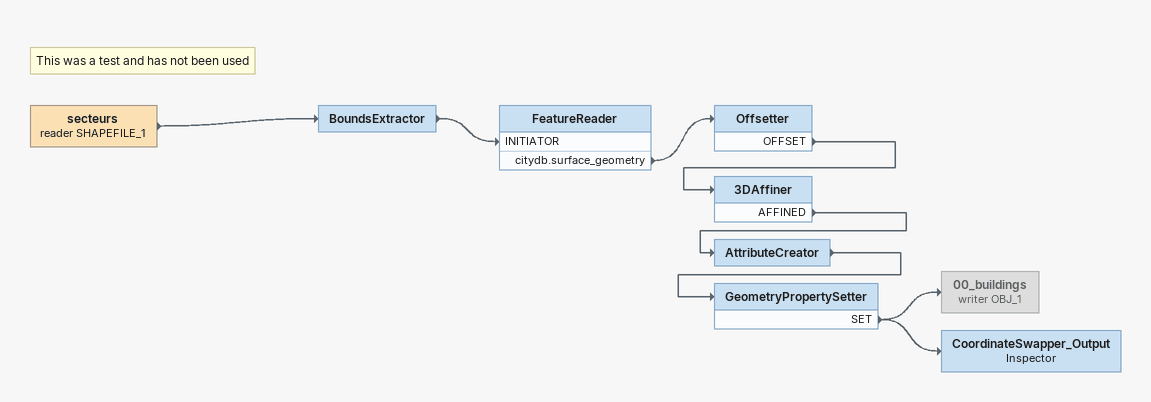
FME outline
Note: This was a test and has not been used
secteurs (reader SHAPEFILE_1)
    -> BoundsExtractor
BoundsExtractor
    -> FeatureReader [INITIATOR]
FeatureReader
    citydb.surface_geometry -> Offsetter
Offsetter
    OFFSET -> 3DAffiner
3DAffiner
    AFFINED -> AttributeCreator
AttributeCreator
    -> GeometryPropertySetter
GeometryPropertySetter
    SET -> 00_buildings (writer OBJ_1)
    SET -> CoordinateSwapper_Output
00_buildings (writer OBJ_1) [off]
CoordinateSwapper_Output: Inspector
